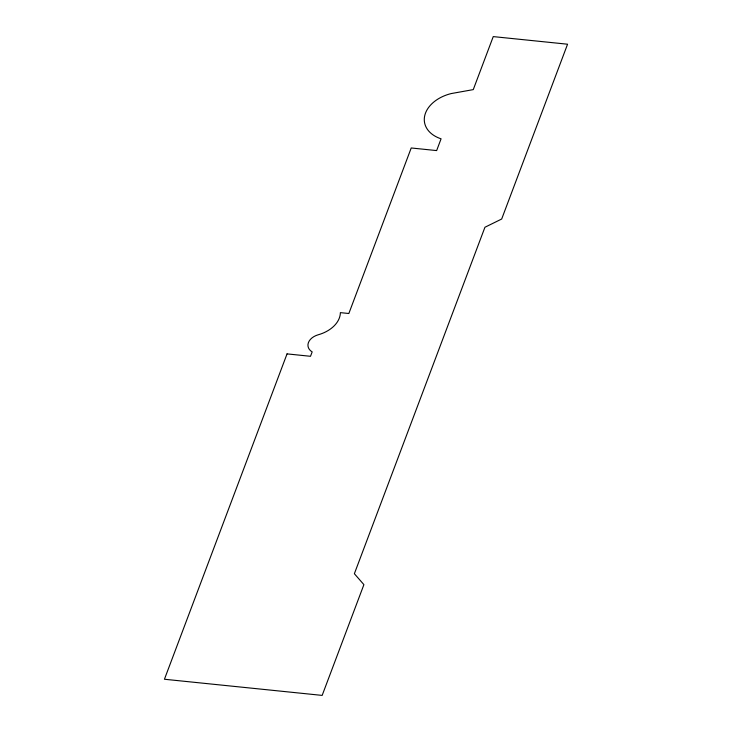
<?xml version="1.0" encoding="UTF-8"?>
<svg xmlns="http://www.w3.org/2000/svg" width="732" height="732" viewBox="0 0 732 732"><rect width="100%" height="100%" fill="white"/><g stroke="black" fill="none" stroke-linecap="round" stroke-linejoin="round"><path stroke-width="1.1" d="M287.045 353.885L164.435 679.25L322.162 695.4L363.905 584.639L354.37 573.723L484.941 227.249L501.685 219.024L567.565 44.213L493.249 36.6L473.265 89.615L451.214 93.568A34.605 23.955 -10 0 0 424.716 115.711A34.605 23.955 -10 0 0 441.076 138.815L436.647 150.582L411.219 147.974L348.844 313.506L340.371 312.637A30.14 20.862 -10 0 1 318.182 334.789A14.128 9.781 -10 0 0 308.373 342.732A14.128 9.781 -10 0 0 312.161 351.891L310.505 356.292L287.045 353.885"/></g></svg>
